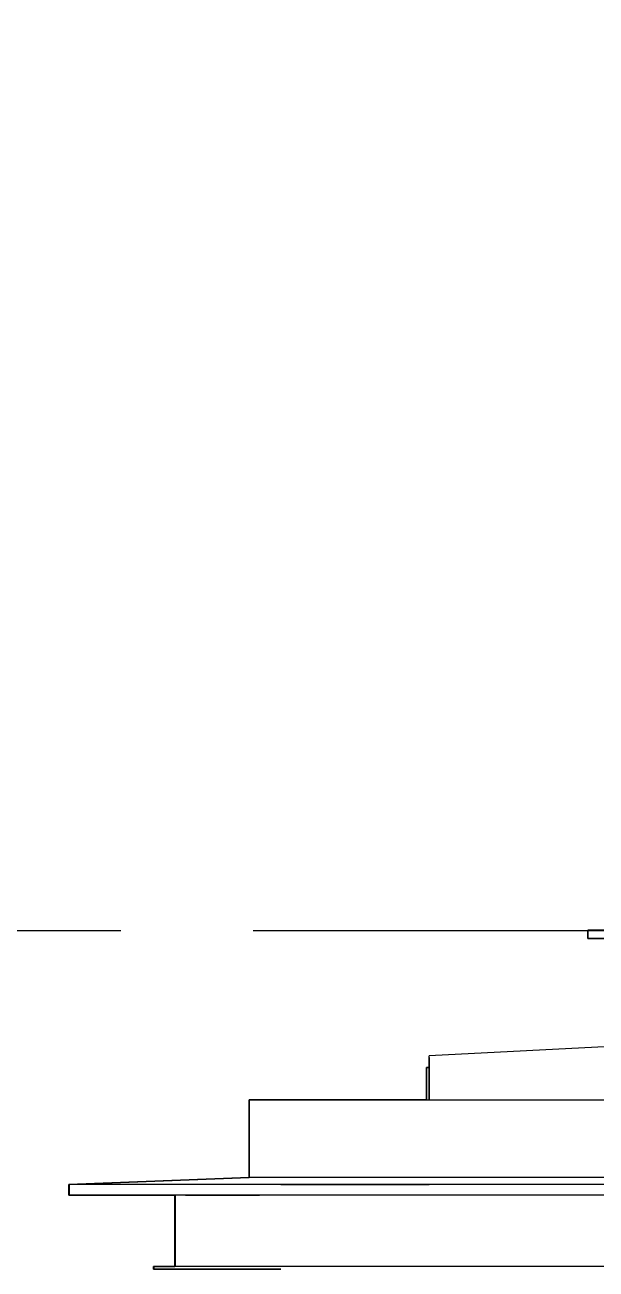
# Model space of a CAD drawing. Header units: millimetres. Extents: x -4391136 to -1798569, y -886572 to -291056.
# Drawn here: x -2256814 to -2255466, y -390540 to -387600 of the extents above; entities that cross this region are included whole.
import ezdxf

# ---------------------------------------------------------------- set-up
doc = ezdxf.new("R2010")
doc.units = ezdxf.units.MM
doc.linetypes.add('TA_GL_005.00000', pattern=[13.75, 5, -1.25, 1.25, -1.25, 5])
for name, color, linetype in [('000 - 0_SYM_DWG_GRIDLINE_MAIN_COLOR_251', 7, 'Continuous'), ('000 - CONCRETE_EX_BUILDING_MAIN_COLOR_1', 7, 'Continuous'), ('000 - CONCRETE_EX_BUILDING_SUB_COLOR_251', 7, 'Continuous'), ('000 - CONCRETE_EX_CANOPY_MAIN_COLOR_251', 7, 'Continuous'), ('000 - CONCRETE_WALL_MAIN_COLOR_1', 7, 'Continuous')]:
    doc.layers.add(name, color=color, linetype=linetype)
doc.styles.add('TA', font='', dxfattribs={"height": 4.5})
doc.styles.get('TA').set_extended_font_data('Cordia New')

# ---------------------------------------------------------------- blocks, each defined once
blk = doc.blocks.new('*U2335')
at = {"layer": '000 - 0_SYM_DWG_GRIDLINE_MAIN_COLOR_251', "color": 7, "linetype": 'ByBlock', "ltscale": 5}
blk.add_line((20, 0), (-573.796, 0), dxfattribs=at)
at = {"color": 7, "style": 'TA', "flags": 1}
blk.add_attdef('LOCATION', (6, -6), '', height=4.5, rotation=270, dxfattribs=at)
blk = doc.blocks.new('W-1-PP17-ENT2_REV00_20260527-020919_ELEVATION_2_DIMS')
at = {"layer": '000 - 0_SYM_DWG_GRIDLINE_MAIN_COLOR_251', "color": 7, "linetype": 'TA_GL_005.00000', "xscale": 50, "yscale": 50, "zscale": 50, "rotation": 180}
blk.add_blockref('*U2335', (-26525, 106090), dxfattribs=at)
blk = doc.blocks.new('DPA_RF_CANOPY ENTRANCE STRUCTURE _ENT2_I-Shape_no Edge - Entrance 2-29718526-ENTRANCE 2 - ENLARGE ELEVATION 2')
at = {"layer": '000 - CONCRETE_WALL_MAIN_COLOR_1', "color": 7}
for p, q in [((-519383.7, 105690.6), (-519383.7, 105737)), ((-519383.7, 105737), (-519383.7, 105690.6)), ((-519383.7, 105690.6), (-519383.7, 105737)), ((-519383.7, 105737), (-519383.7, 105690.6)), ((-519733.7, 105490), (-519632.4, 105490)), ((-519632.4, 105490), (-519733.7, 105490)), ((-519432.4, 105490), (-519383.7, 105490)), ((-519383.7, 105490), (-519432.4, 105490)), ((-519958.9, 105465), (-519783.7, 105465)), ((-519783.7, 105465), (-519958.9, 105465)), ((-519958.9, 105465), (-519933.9, 105465)), ((-519933.9, 105465), (-519958.9, 105465))]:
    blk.add_line(p, q, dxfattribs=at)
blk = doc.blocks.new('DPA_RF_CANOPY ENTRANCE STRUCTURE _ENT2_I-Shape - Entrance 2_Comment-29717393-ENTRANCE 2 - ENLARGE ELEVATION 2')
at = {"layer": '000 - CONCRETE_WALL_MAIN_COLOR_1', "color": 7}
for p, q in [((-519389.7, 105766.3), (-519383.7, 105766.7)), ((-519383.7, 105766.7), (-519389.7, 105766.3)), ((-519389.7, 105690.6), (-519389.7, 105766.3)), ((-519389.7, 105766.3), (-519389.7, 105690.6)), ((-519383.7, 105737.4), (-519383.7, 105690.6)), ((-519383.7, 105690.6), (-519383.7, 105737.4)), ((-519383.7, 105690.6), (-519383.7, 105737)), ((-519383.7, 105737), (-519383.7, 105690.6)), ((-519383.7, 105690.6), (-519383.7, 105737)), ((-519383.7, 105737), (-519383.7, 105690.6)), ((-519808.7, 105506.5), (-519808.7, 105690)), ((-519808.7, 105690), (-519808.7, 105506.5)), ((-520233.9, 105490), (-519808.7, 105506.5)), ((-519808.7, 105506.5), (-520233.9, 105490)), ((-520233.9, 105465), (-520233.9, 105490)), ((-520233.9, 105490), (-520233.9, 105465)), ((-519733.7, 105490), (-519783.7, 105490)), ((-519383.7, 105490), (-519733.7, 105490)), ((-519733.7, 105490), (-519383.7, 105490)), ((-519733.7, 105490), (-519383.7, 105490)), ((-519383.7, 105490), (-519733.7, 105490)), ((-519333.7, 105490), (-519383.7, 105490)), ((-519983.9, 105465), (-520233.9, 105465)), ((-520233.9, 105465), (-519983.9, 105465)), ((-519983.9, 105296), (-519983.9, 105465)), ((-519983.9, 105465), (-519983.9, 105296)), ((-519958.9, 105465), (-519783.7, 105465)), ((-519783.7, 105465), (-519958.9, 105465)), ((-519958.9, 105465), (-519933.9, 105465)), ((-519933.9, 105465), (-519958.9, 105465)), ((-520033.9, 105290), (-520033.9, 105296)), ((-520033.9, 105296), (-519983.9, 105296)), ((-519983.9, 105296), (-520033.9, 105296)), ((-520033.9, 105296), (-520033.9, 105290)), ((-519736.9, 105290), (-520033.9, 105290)), ((-520033.9, 105290), (-519736.9, 105290))]:
    blk.add_line(p, q, dxfattribs=at)
blk = doc.blocks.new('DPA_RF_CANOPY ENTRANCE STRUCTURE _ENT2_I-Shape - Entrance 2_Comment-V119-ENTRANCE 2 - ENLARGE ELEVATION 2')
at = {"layer": '000 - CONCRETE_WALL_MAIN_COLOR_1', "color": 7}
for p, q in [((-519389.7, 105766.3), (-519383.7, 105766.7)), ((-519383.7, 105766.7), (-519389.7, 105766.3)), ((-519389.7, 105690.6), (-519389.7, 105766.3)), ((-519389.7, 105766.3), (-519389.7, 105690.6)), ((-519383.7, 105737.4), (-519383.7, 105690.6)), ((-519383.7, 105690.6), (-519383.7, 105737.4)), ((-519383.7, 105690.6), (-519383.7, 105737)), ((-519383.7, 105737), (-519383.7, 105690.6)), ((-519383.7, 105690.6), (-519383.7, 105737)), ((-519383.7, 105737), (-519383.7, 105690.6)), ((-519808.7, 105506.5), (-519808.7, 105690)), ((-519808.7, 105690), (-519808.7, 105506.5)), ((-520233.9, 105490), (-519808.7, 105506.5)), ((-519808.7, 105506.5), (-520233.9, 105490)), ((-520233.9, 105465), (-520233.9, 105490)), ((-520233.9, 105490), (-520233.9, 105465)), ((-519633.4, 105490), (-519733.7, 105490)), ((-519733.7, 105490), (-519633.4, 105490)), ((-519733.7, 105490), (-519633.4, 105490)), ((-519633.4, 105490), (-519733.7, 105490)), ((-519383.7, 105490), (-519432.4, 105490)), ((-519432.4, 105490), (-519383.7, 105490)), ((-519432.4, 105490), (-519383.7, 105490)), ((-519383.7, 105490), (-519432.4, 105490)), ((-519983.9, 105465), (-520233.9, 105465)), ((-520233.9, 105465), (-519983.9, 105465)), ((-519983.9, 105296), (-519983.9, 105465)), ((-519983.9, 105465), (-519983.9, 105296)), ((-519958.9, 105465), (-519783.7, 105465)), ((-519783.7, 105465), (-519958.9, 105465)), ((-519958.9, 105465), (-519933.9, 105465)), ((-519933.9, 105465), (-519958.9, 105465)), ((-520033.9, 105290), (-520033.9, 105296)), ((-520033.9, 105296), (-519983.9, 105296)), ((-519983.9, 105296), (-520033.9, 105296)), ((-520033.9, 105296), (-520033.9, 105290)), ((-519736.9, 105290), (-520033.9, 105290)), ((-520033.9, 105290), (-519736.9, 105290))]:
    blk.add_line(p, q, dxfattribs=at)
blk = doc.blocks.new('A$C3de08056')
at = {"layer": '000 - CONCRETE_WALL_MAIN_COLOR_1', "color": 7}
for p, q in [((-25909.9, -239), (-28909.6, -396.2)), ((-28909.6, -499.4), (-28909.6, -396.2)), ((-28909.6, -400.2), (-28909.6, -499.4)), ((-28915.7, -499.4), (-28915.7, -423.7)), ((-28915.7, -423.7), (-28915.7, -499.4)), ((-28909.6, -421.3), (-28909.6, -471.3)), ((-28909.6, -471.3), (-28909.6, -452.6)), ((-28909.6, -452.6), (-28909.6, -499.4)), ((-28909.6, -499.4), (-28909.6, -452.6)), ((-28909.6, -499.4), (-28909.6, -452.6)), ((-28909.6, -452.6), (-28909.6, -499.4)), ((-28909.6, -499.4), (-28909.6, -453)), ((-28909.6, -453), (-28909.6, -499.4)), ((-29334.6, -683.5), (-29334.6, -500)), ((-29334.6, -500), (-29334.6, -683.5)), ((-29334.1, -500), (-16609.4, -500)), ((-29334.1, -500), (-29334.1, -683.6)), ((-28915.7, -500), (-29334.1, -500)), ((-28915.7, -500), (-29309.4, -500)), ((-29309.4, -500), (-16609.4, -500)), ((-28915.7, -500), (-29309.4, -500)), ((-29309.4, -500), (-28915.7, -500)), ((-29760.4, -710), (-29760.4, -700)), ((-29759.9, -700), (-29334.6, -683.5)), ((-29334.6, -683.5), (-29759.9, -700)), ((-29759.9, -725), (-29759.9, -700)), ((-29759.9, -700), (-29759.9, -725)), ((-29759.4, -700), (-29334.6, -683.6)), ((-29334.1, -683.6), (-29759.4, -700)), ((-29759.4, -700), (-29334.6, -683.6)), ((-29334.6, -683.6), (-29759.4, -700)), ((-16609.4, -700), (-29759.4, -700)), ((-29759.4, -700), (-29759.4, -725)), ((-16609.4, -683.6), (-29334.1, -683.6)), ((-29259.6, -700), (-28909.6, -700)), ((-29159.4, -700), (-29259.4, -700)), ((-29159.4, -700), (-29158.4, -700)), ((-29158.4, -700), (-28958.4, -700)), ((-28909.6, -700), (-28958.4, -700)), ((-29509.9, -725), (-29759.9, -725)), ((-29759.9, -725), (-29509.9, -725)), ((-16609.4, -725), (-29759.4, -725)), ((-29509.9, -725), (-29759.4, -725)), ((-29759.4, -725), (-29509.9, -725)), ((-29759.4, -725), (-29509.9, -725)), ((-29509.9, -894), (-29509.9, -725)), ((-29509.9, -725), (-29509.9, -894)), ((-16609.4, -725), (-29509.4, -725)), ((-29509.4, -725), (-29509.4, -894)), ((-29484.9, -725), (-29309.6, -725)), ((-29559.9, -900), (-29559.9, -894)), ((-29559.9, -894), (-29509.9, -894)), ((-29509.9, -894), (-29559.9, -894)), ((-29559.9, -894), (-29559.9, -900)), ((-29259.9, -900), (-29559.9, -900)), ((-29559.9, -900), (-29259.9, -900)), ((-16609.4, -894), (-29559.4, -894)), ((-29559.4, -894), (-29509.9, -894)), ((-29559.4, -894), (-29559.4, -900)), ((-29559.4, -894), (-29509.9, -894)), ((-29509.9, -894), (-29559.4, -894)), ((-16609.4, -894), (-29509.4, -894))]:
    blk.add_line(p, q, dxfattribs=at)
for name in ['DPA_RF_CANOPY ENTRANCE STRUCTURE _ENT2_I-Shape - Entrance 2_Comment-29717393-ENTRANCE 2 - ENLARGE ELEVATION 2', 'DPA_RF_CANOPY ENTRANCE STRUCTURE _ENT2_I-Shape - Entrance 2_Comment-V119-ENTRANCE 2 - ENLARGE ELEVATION 2', 'DPA_RF_CANOPY ENTRANCE STRUCTURE _ENT2_I-Shape_no Edge - Entrance 2-29718526-ENTRANCE 2 - ENLARGE ELEVATION 2', 'DPA_RF_CANOPY ENTRANCE STRUCTURE _ENT2_I-Shape_no Edge - Entrance 2-29718526-ENTRANCE 2 - ENLARGE ELEVATION 2', 'DPA_RF_CANOPY ENTRANCE STRUCTURE _ENT2_I-Shape_no Edge - Entrance 2-29718526-ENTRANCE 2 - ENLARGE ELEVATION 2', 'DPA_RF_CANOPY ENTRANCE STRUCTURE _ENT2_I-Shape_no Edge - Entrance 2-29718526-ENTRANCE 2 - ENLARGE ELEVATION 2']:
    blk.add_blockref(name, (490474, -106190), dxfattribs=at)
blk = doc.blocks.new('DPA_CP_Entrance Canopy Curve_Ent 2_Edge Rev B-2 - Entrance Canopy Curve_Right-28747511-ENTRANCE 2 - ELEVATION 2')
at = {"layer": '000 - CONCRETE_EX_BUILDING_SUB_COLOR_251', "color": 7}
for p, q in [((-518878.4, 106091.1), (-518878.4, 106071.1)), ((-518403.4, 106091.1), (-518878.4, 106091.1)), ((-518403.4, 106091.1), (-518878.4, 106091.1)), ((-518878.4, 106091.1), (-518878.4, 106071.1)), ((-518878.4, 106071.1), (-518677.5, 106071.1)), ((-518878.4, 106071.1), (-518677.5, 106071.1))]:
    blk.add_line(p, q, dxfattribs=at)
blk = doc.blocks.new('DPA_CP_Entrance Canopy Curve_Ent 2_Edge Rev B-1 - Entrance Canopy Curve_Left-31479712-ENTRANCE 2 - ELEVATION 2')
at = {"layer": '000 - CONCRETE_EX_BUILDING_SUB_COLOR_251', "color": 7}
for p, q in [((-518878.4, 106091.1), (-518403.4, 106091.1)), ((-518878.4, 106071.1), (-518878.4, 106091.1)), ((-518878.4, 106071.1), (-518878.4, 106091.1)), ((-518878.4, 106091.1), (-518403.4, 106091.1)), ((-518677.5, 106071.1), (-518878.4, 106071.1)), ((-518677.5, 106071.1), (-518878.4, 106071.1))]:
    blk.add_line(p, q, dxfattribs=at)
blk = doc.blocks.new('W-1-PP17-ENT2_REV00_20260527-020919_ELEVATION_2_EX')
at = {"layer": '000 - CONCRETE_EX_BUILDING_SUB_COLOR_251', "color": 7}
for name in ['DPA_CP_Entrance Canopy Curve_Ent 2_Edge Rev B-1 - Entrance Canopy Curve_Left-31479712-ENTRANCE 2 - ELEVATION 2', 'DPA_CP_Entrance Canopy Curve_Ent 2_Edge Rev B-2 - Entrance Canopy Curve_Right-28747511-ENTRANCE 2 - ELEVATION 2']:
    blk.add_blockref(name, (496518.4, 0), dxfattribs=at)
at = {"color": 7}
blk.add_blockref('A$C3de08056', (6174.9, 106190), dxfattribs=at)
blk = doc.blocks.new('A$C29b2c89e')
at = {"layer": '000 - CONCRETE_EX_CANOPY_MAIN_COLOR_251', "color": 7}
for p, q in [((4295.5, -11598.9), (4770.5, -11598.9)), ((4295.5, -11618.9), (4295.5, -11598.9)), ((4295.5, -11618.9), (4295.5, -11598.9)), ((4295.5, -11598.9), (4770.5, -11598.9)), ((4496.5, -11618.9), (4295.5, -11618.9)), ((4496.5, -11618.9), (4295.5, -11618.9))]:
    blk.add_line(p, q, dxfattribs=at)
blk.add_lwpolyline([(6655.5, -9210), (6655.5, -9460), (6720.5, -9460), (6720.5, -11750), (4770.5, -11844.8), (4745.5, -11846.2), (4495.5, -11859.3), (4495.5, -11818.9), (4445.5, -11818.9), (4445.5, -11812.9), (4495.5, -11812.9), (4495.5, -11618.9), (4295.5, -11618.9), (4295.5, -11598.9), (4770.5, -11598.9, 0.414214), (6570.5, -9798.9), (6570.5, -9210)], format="xyb", close=True, dxfattribs=at)

msp = doc.modelspace()

# ---------------------------------------------------------------- block references
at = {"color": 7}
msp.add_blockref('W-1-PP17-ENT2_REV00_20260527-020919_ELEVATION_2_DIMS', (-2233125.2, -495830.4), dxfattribs=at)

# ---------------------------------------------------------------- next in the draw order: block references
msp.add_blockref('W-1-PP17-ENT2_REV00_20260527-020919_ELEVATION_2_EX', (-2233125.2, -495830.4), dxfattribs=at)

# ---------------------------------------------------------------- next in the draw order: block references
at = {"layer": '000 - CONCRETE_EX_BUILDING_MAIN_COLOR_1', "color": 7}
msp.add_blockref('A$C29b2c89e', (-2259780.8, -378140.4), dxfattribs=at)

doc.saveas('drawing.dxf')
